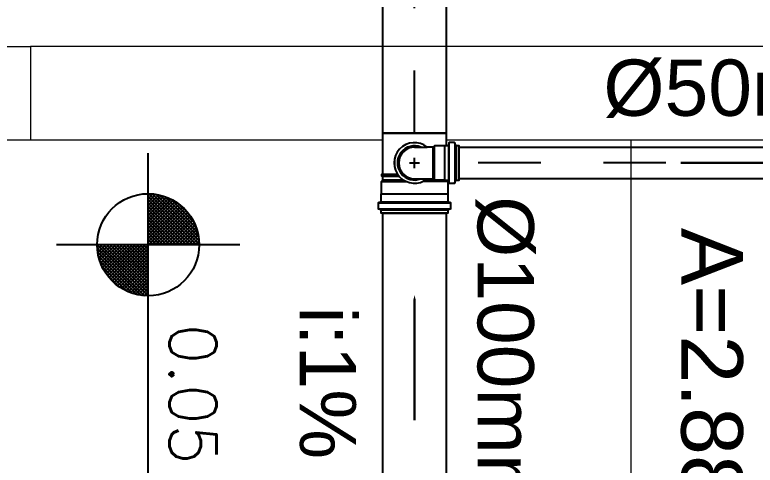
# Model space of a CAD drawing. Header units: millimetres. Extents: x 1345 to 2117, y 1214 to 1365.
# Drawn here: x 1627.035 to 1628.219, y 1254.04 to 1254.76 of the extents above; entities that cross this region are included whole.
import ezdxf
from ezdxf.enums import TextEntityAlignment as Align

# ---------------------------------------------------------------- set-up
doc = ezdxf.new("R2010")
doc.units = ezdxf.units.MM
doc.header["$LTSCALE"] = 0.5
doc.linetypes.add('LINHA_SIMETRIA', pattern=[0.25, 0.15, -0.1])
doc.linetypes.add('TUBO_ESGOTO', pattern=[200, 100, 100])
for name, color, linetype in [('08', 8, 'Continuous'), ('50_EGSN_Indicar_Fluxo', 1, 'Continuous'), ('50_EGSN_Indicar_texto', 2, 'Continuous'), ('AUXILIAR_VIPTEC', 1, 'Continuous'), ('Cnx_Esgoto_Det', 3, 'Continuous'), ('ESQUADRIAS', 3, 'Continuous'), ('LINHA_SIMETRIA', 1, 'LINHA_SIMETRIA'), ('PISO', 8, 'Continuous'), ('Tubo_Esgoto_Det', 6, 'TUBO_ESGOTO'), ('TXT_0', 7, 'Continuous')]:
    doc.layers.add(name, color=color, linetype=linetype)
doc.styles.add('ADITIVOCAD', font='ROMANS.shx')
doc.styles.add('Indicar', font='arial.ttf')
doc.styles.add('SANSSERIF', font='sas_____.pfb', dxfattribs={"height": 1})
doc.styles.get("Standard").update_dxf_attribs({"font": 'arial.ttf'})

# ---------------------------------------------------------------- blocks, each defined once
blk = doc.blocks.new('Adc_nivelpl')
h = blk.add_hatch()
h.set_pattern_fill('_U', color=256, scale=0.005, angle=45, style=0, double=1)
h.set_pattern_definition([(45, (-5.8772514, -3.5161936), (-0.003535534, 0.003535534), []), (135, (-5.8772514, -3.5161936), (-0.003535534, -0.003535534), [])])
h.paths.add_polyline_path([(0.1954, -0.0865, 0.414214), (0.0865, -0.1954), (0.1954, -0.1954)])
h.paths.add_polyline_path([(0.1954, -0.1954), (0.1954, -0.3043, 0.414214), (0.3043, -0.1954)])
for p, q in [((0.1954, 0), (0.1954, -0.3908)), ((0.8958, -0.1954), (0, -0.1954))]:
    blk.add_line(p, q)
blk.add_circle((0.1954, -0.1954), 0.1089)
at = {"flags": 8}
blk.add_attdef('NIVEL', (0.3642, -0.1501), '', height=0.1, dxfattribs=at)
blk = doc.blocks.new('*U207', base_point=(1512.3969, 1077.0133))
blk.add_wipeout([(1512.3585, 1076.9625), (1512.3677, 1076.9625), (1512.3769, 1076.9625), (1512.3861, 1076.9625), (1512.3954, 1076.9625), (1512.4046, 1076.9625), (1512.4138, 1076.9625), (1512.4148, 1076.9623), (1512.4148, 1076.9621), (1512.4149, 1076.9619), (1512.4149, 1076.9617), (1512.4149, 1076.9614), (1512.4149, 1076.9612), (1512.4149, 1076.961), (1512.4153, 1076.961), (1512.4157, 1076.961), (1512.4161, 1076.961), (1512.4165, 1076.961), (1512.4169, 1076.961), (1512.4173, 1076.961), (1512.4177, 1076.961), (1512.4179, 1076.9611), (1512.4179, 1076.9613), (1512.4179, 1076.9615), (1512.4179, 1076.9617), (1512.418, 1076.962), (1512.418, 1076.9622), (1512.418, 1076.9624), (1512.4185, 1076.9625), (1512.4194, 1076.9625), (1512.4202, 1076.9625), (1512.4211, 1076.9625), (1512.422, 1076.9625), (1512.4228, 1076.9625), (1512.4237, 1076.9625), (1512.4243, 1076.9623), (1512.4246, 1076.962), (1512.425, 1076.9617), (1512.4253, 1076.9614), (1512.4256, 1076.9611), (1512.4259, 1076.9608), (1512.4262, 1076.9605), (1512.4273, 1076.9603), (1512.4301, 1076.9603), (1512.4329, 1076.9603), (1512.4357, 1076.9603), (1512.4384, 1076.9603), (1512.4412, 1076.9603), (1512.444, 1076.9603), (1512.4462, 1076.9603), (1512.4462, 1076.9602), (1512.4462, 1076.9602), (1512.4462, 1076.9602), (1512.4462, 1076.9601), (1512.4462, 1076.9601), (1512.4462, 1076.9601), (1512.4463, 1076.96), (1512.4481, 1076.96), (1512.4498, 1076.96), (1512.4515, 1076.96), (1512.4533, 1076.96), (1512.455, 1076.96), (1512.4567, 1076.96), (1512.4585, 1076.96), (1512.4587, 1076.96), (1512.4589, 1076.9599), (1512.4591, 1076.9598), (1512.4592, 1076.9597), (1512.4593, 1076.9595), (1512.4594, 1076.9593), (1512.4595, 1076.9591), (1512.4595, 1076.9588), (1512.4595, 1076.9584), (1512.4596, 1076.9581), (1512.4596, 1076.9577), (1512.4596, 1076.9573), (1512.4597, 1076.957), (1512.4597, 1076.9566), (1512.4597, 1076.9564), (1512.4598, 1076.9562), (1512.4599, 1076.956), (1512.4601, 1076.9559), (1512.4602, 1076.9557), (1512.4604, 1076.9557), (1512.4606, 1076.9556), (1512.4616, 1076.9556), (1512.4629, 1076.9556), (1512.4642, 1076.9556), (1512.4656, 1076.9556), (1512.4669, 1076.9556), (1512.4682, 1076.9556), (1512.4696, 1076.9556), (1512.4703, 1076.9556), (1512.4704, 1076.9557), (1512.4706, 1076.9557), (1512.4708, 1076.9558), (1512.4709, 1076.956), (1512.471, 1076.9561), (1512.4711, 1076.9563), (1512.4712, 1076.9565), (1512.4713, 1076.957), (1512.4714, 1076.9574), (1512.4715, 1076.9578), (1512.4716, 1076.9582), (1512.4717, 1076.9586), (1512.4718, 1076.959), (1512.4719, 1076.9593), (1512.472, 1076.9595), (1512.4721, 1076.9597), (1512.4722, 1076.9598), (1512.4724, 1076.9599), (1512.4725, 1076.96), (1512.4727, 1076.96), (1512.473, 1076.96), (1512.4736, 1076.96), (1512.4743, 1076.96), (1512.4749, 1076.96), (1512.4755, 1076.96), (1512.4761, 1076.96), (1512.4768, 1076.96), (1512.4773, 1076.9617), (1512.4773, 1076.9767), (1512.4773, 1076.9916), (1512.4773, 1077.0066), (1512.4773, 1077.0216), (1512.4773, 1077.0366), (1512.4773, 1077.0515), (1512.4773, 1077.0665), (1512.4767, 1077.0665), (1512.4761, 1077.0665), (1512.4754, 1077.0665), (1512.4748, 1077.0665), (1512.4742, 1077.0665), (1512.4736, 1077.0665), (1512.4729, 1077.0665), (1512.4727, 1077.0665), (1512.4725, 1077.0666), (1512.4724, 1077.0667), (1512.4722, 1077.0668), (1512.4721, 1077.0669), (1512.472, 1077.0671), (1512.4719, 1077.0672), (1512.4718, 1077.0676), (1512.4717, 1077.068), (1512.4716, 1077.0684), (1512.4715, 1077.0688), (1512.4714, 1077.0692), (1512.4713, 1077.0696), (1512.4712, 1077.07), (1512.4711, 1077.0703), (1512.471, 1077.0705), (1512.4709, 1077.0706), (1512.4707, 1077.0707), (1512.4706, 1077.0708), (1512.4704, 1077.0709), (1512.4702, 1077.0709), (1512.4694, 1077.0709), (1512.4681, 1077.0709), (1512.4668, 1077.0709), (1512.4654, 1077.0709), (1512.4641, 1077.0709), (1512.4628, 1077.0709), (1512.4614, 1077.0709), (1512.4606, 1077.0709), (1512.4604, 1077.0709), (1512.4602, 1077.0708), (1512.46, 1077.0707), (1512.4599, 1077.0705), (1512.4598, 1077.0703), (1512.4597, 1077.0702), (1512.4597, 1077.0699), (1512.4597, 1077.0695), (1512.4596, 1077.0692), (1512.4596, 1077.0688), (1512.4596, 1077.0684), (1512.4595, 1077.0681), (1512.4595, 1077.0677), (1512.4595, 1077.0674), (1512.4594, 1077.0672), (1512.4593, 1077.067), (1512.4592, 1077.0668), (1512.459, 1077.0667), (1512.4589, 1077.0666), (1512.4587, 1077.0665), (1512.4583, 1077.0665), (1512.4566, 1077.0665), (1512.4549, 1077.0665), (1512.4532, 1077.0665), (1512.4515, 1077.0665), (1512.4498, 1077.0665), (1512.4481, 1077.0665), (1512.4464, 1077.0665), (1512.4464, 1077.0665), (1512.4463, 1077.0665), (1512.4463, 1077.0664), (1512.4463, 1077.0664), (1512.4462, 1077.0663), (1512.4462, 1077.0663), (1512.4462, 1077.0663), (1512.4437, 1077.0663), (1512.4409, 1077.0663), (1512.4381, 1077.0663), (1512.4354, 1077.0663), (1512.4326, 1077.0663), (1512.4298, 1077.0663), (1512.427, 1077.0663), (1512.4262, 1077.066), (1512.4259, 1077.0657), (1512.4255, 1077.0654), (1512.4252, 1077.0651), (1512.4249, 1077.0648), (1512.4246, 1077.0645), (1512.4243, 1077.0642), (1512.4236, 1077.0641), (1512.4227, 1077.0641), (1512.4219, 1077.0641), (1512.421, 1077.0641), (1512.4201, 1077.0641), (1512.4193, 1077.0641), (1512.4184, 1077.0641), (1512.418, 1077.0642), (1512.418, 1077.0644), (1512.418, 1077.0646), (1512.4179, 1077.0648), (1512.4179, 1077.065), (1512.4179, 1077.0652), (1512.4179, 1077.0655), (1512.4177, 1077.0656), (1512.4173, 1077.0656), (1512.4169, 1077.0656), (1512.4164, 1077.0656), (1512.416, 1077.0656), (1512.4156, 1077.0656), (1512.4152, 1077.0656), (1512.4149, 1077.0655), (1512.4149, 1077.0653), (1512.4149, 1077.0651), (1512.4149, 1077.0649), (1512.4149, 1077.0647), (1512.4148, 1077.0645), (1512.4148, 1077.0642), (1512.4128, 1077.0641), (1512.4035, 1077.0641), (1512.3943, 1077.0641), (1512.3851, 1077.0641), (1512.3759, 1077.0641), (1512.3667, 1077.0641), (1512.3575, 1077.0641), (1512.3493, 1077.0625), (1512.3493, 1077.0482), (1512.3493, 1077.0339), (1512.3493, 1077.0196), (1512.3493, 1077.0053), (1512.3493, 1076.9911), (1512.3493, 1076.9768), (1512.3493, 1076.9625)])
at = {"linetype": 'ByBlock'}
blk.add_lwpolyline([(1512.4462, 1076.9603), (1512.4264, 1076.9603), (1512.4242, 1076.9625), (1512.418, 1076.9625), (1512.4179, 1076.961), (1512.4149, 1076.961), (1512.4148, 1076.9625), (1512.3493, 1076.9625), (1512.3493, 1077.0641), (1512.4148, 1077.0641), (1512.4149, 1077.0656), (1512.4179, 1077.0656), (1512.418, 1077.0641), (1512.4242, 1077.0641), (1512.4264, 1077.0663), (1512.4462, 1077.0663), (1512.4464, 1077.0665), (1512.4585, 1077.0665, 0.388879), (1512.4595, 1077.0674), (1512.4597, 1077.07, -0.388879), (1512.4607, 1077.0709), (1512.4702, 1077.0709, -0.339454), (1512.4711, 1077.0702), (1512.4719, 1077.0673, 0.339454), (1512.4729, 1077.0665), (1512.4773, 1077.0665), (1512.4773, 1076.96), (1512.4729, 1076.96, 0.339454), (1512.4719, 1076.9593), (1512.4711, 1076.9564, -0.339454), (1512.4702, 1076.9556), (1512.4607, 1076.9556, -0.388879), (1512.4597, 1076.9565), (1512.4595, 1076.9591, 0.388879), (1512.4585, 1076.96), (1512.4464, 1076.96)], format="xyb", close=True, dxfattribs=at)
blk.add_circle((1512.3969, 1077.0133), 0.0318)
at = {"layer": 'AUXILIAR_VIPTEC', "color": 0, "linetype": 'ByBlock'}
for p, q in [((1512.4148, 1077.0641), (1512.4148, 1077.0396)), ((1512.4149, 1077.0656), (1512.4149, 1077.0395)), ((1512.4179, 1077.0656), (1512.4179, 1077.0372)), ((1512.418, 1077.0641), (1512.418, 1077.0371)), ((1512.4242, 1077.0641), (1512.4242, 1077.0296)), ((1512.4264, 1077.0663), (1512.4264, 1077.0252)), ((1512.4462, 1076.9603), (1512.4462, 1077.0663)), ((1512.4464, 1076.96), (1512.4464, 1077.0665)), ((1512.4594, 1076.9594), (1512.4594, 1077.0671)), ((1512.4607, 1076.9556), (1512.4607, 1077.0709)), ((1512.4702, 1076.9556), (1512.4702, 1077.0709)), ((1512.4721, 1076.9597), (1512.4721, 1077.0669)), ((1512.4264, 1076.9603), (1512.4264, 1077.0014)), ((1512.4179, 1076.961), (1512.4179, 1076.9894)), ((1512.418, 1076.9625), (1512.418, 1076.9895)), ((1512.4242, 1076.9625), (1512.4242, 1076.9969)), ((1512.4148, 1076.9625), (1512.4148, 1076.987)), ((1512.4149, 1076.961), (1512.4149, 1076.9871))]:
    blk.add_line(p, q, dxfattribs=at)
for radius in [0.0273, 0.0254]:
    blk.add_circle((1512.3969, 1077.0133), radius, dxfattribs=at)
at = {"layer": 'LINHA_SIMETRIA', "ltscale": 0.05}
for p, q in [((1512.4051, 1077.0133), (1512.3887, 1077.0133)), ((1512.3969, 1077.0051), (1512.3969, 1077.0215))]:
    blk.add_line(p, q, dxfattribs=at)
blk = doc.blocks.new('*U208', base_point=(1512.3969, 1077.0133))
blk.add_wipeout([(1512.365, 1077.0192), (1512.3659, 1077.0035), (1512.3742, 1076.99), (1512.3879, 1076.982), (1512.4037, 1076.9815), (1512.4179, 1076.9885), (1512.4271, 1077.0013), (1512.4292, 1077.017), (1512.4236, 1077.0318), (1512.4223, 1077.0345), (1512.4223, 1077.0356), (1512.4223, 1077.0366), (1512.4223, 1077.0376), (1512.4223, 1077.0387), (1512.4223, 1077.0397), (1512.4223, 1077.0408), (1512.4223, 1077.0418), (1512.4223, 1077.0429), (1512.4224, 1077.0433), (1512.4226, 1077.0435), (1512.4228, 1077.0437), (1512.423, 1077.0439), (1512.4232, 1077.0441), (1512.4234, 1077.0443), (1512.4236, 1077.0445), (1512.4238, 1077.0447), (1512.424, 1077.0449), (1512.4241, 1077.046), (1512.4241, 1077.0479), (1512.4241, 1077.0497), (1512.4241, 1077.0515), (1512.4241, 1077.0534), (1512.4241, 1077.0552), (1512.4241, 1077.0571), (1512.4241, 1077.0589), (1512.4241, 1077.0607), (1512.4241, 1077.0618), (1512.4241, 1077.0618), (1512.4241, 1077.0618), (1512.4241, 1077.0618), (1512.4242, 1077.0618), (1512.4242, 1077.0618), (1512.4242, 1077.0618), (1512.4242, 1077.0618), (1512.4242, 1077.0618), (1512.4243, 1077.0619), (1512.4243, 1077.0625), (1512.4243, 1077.0631), (1512.4243, 1077.0636), (1512.4243, 1077.0642), (1512.4243, 1077.0648), (1512.4243, 1077.0653), (1512.4243, 1077.0659), (1512.4243, 1077.0665), (1512.4243, 1077.067), (1512.4243, 1077.0671), (1512.4243, 1077.0672), (1512.4243, 1077.0673), (1512.4244, 1077.0674), (1512.4245, 1077.0675), (1512.4246, 1077.0675), (1512.4247, 1077.0676), (1512.4248, 1077.0676), (1512.4249, 1077.0676), (1512.4253, 1077.0677), (1512.4257, 1077.0677), (1512.4262, 1077.0678), (1512.4266, 1077.0678), (1512.427, 1077.0679), (1512.4274, 1077.0679), (1512.4279, 1077.068), (1512.4283, 1077.068), (1512.4287, 1077.0681), (1512.4289, 1077.0681), (1512.429, 1077.0682), (1512.4291, 1077.0682), (1512.4292, 1077.0683), (1512.4293, 1077.0684), (1512.4293, 1077.0684), (1512.4294, 1077.0685), (1512.4294, 1077.0687), (1512.4294, 1077.0688), (1512.4294, 1077.0695), (1512.4294, 1077.0704), (1512.4294, 1077.0713), (1512.4294, 1077.0722), (1512.4294, 1077.0731), (1512.4294, 1077.074), (1512.4294, 1077.075), (1512.4294, 1077.0759), (1512.4294, 1077.0768), (1512.4294, 1077.0772), (1512.4294, 1077.0773), (1512.4294, 1077.0774), (1512.4293, 1077.0775), (1512.4293, 1077.0776), (1512.4292, 1077.0777), (1512.4292, 1077.0777), (1512.4291, 1077.0778), (1512.429, 1077.0778), (1512.4288, 1077.0779), (1512.4283, 1077.0781), (1512.4278, 1077.0783), (1512.4274, 1077.0785), (1512.4269, 1077.0786), (1512.4264, 1077.0788), (1512.426, 1077.079), (1512.4255, 1077.0792), (1512.425, 1077.0794), (1512.4247, 1077.0795), (1512.4246, 1077.0796), (1512.4245, 1077.0796), (1512.4245, 1077.0797), (1512.4244, 1077.0797), (1512.4244, 1077.0798), (1512.4243, 1077.0799), (1512.4243, 1077.08), (1512.4243, 1077.0801), (1512.4243, 1077.0802), (1512.4243, 1077.0807), (1512.4243, 1077.0812), (1512.4243, 1077.0817), (1512.4243, 1077.0822), (1512.4243, 1077.0828), (1512.4243, 1077.0833), (1512.4243, 1077.0838), (1512.4243, 1077.0843), (1512.4243, 1077.0848), (1512.4183, 1077.0848), (1512.4123, 1077.0848), (1512.4063, 1077.0848), (1512.4003, 1077.0848), (1512.3943, 1077.0848), (1512.3884, 1077.0848), (1512.3824, 1077.0848), (1512.3764, 1077.0848), (1512.3704, 1077.0848), (1512.3696, 1077.0843), (1512.3696, 1077.0838), (1512.3696, 1077.0833), (1512.3696, 1077.0828), (1512.3696, 1077.0823), (1512.3696, 1077.0818), (1512.3696, 1077.0813), (1512.3696, 1077.0808), (1512.3696, 1077.0803), (1512.3696, 1077.0801), (1512.3695, 1077.08), (1512.3695, 1077.0799), (1512.3695, 1077.0798), (1512.3694, 1077.0797), (1512.3694, 1077.0797), (1512.3693, 1077.0796), (1512.3692, 1077.0796), (1512.3692, 1077.0795), (1512.3688, 1077.0794), (1512.3684, 1077.0792), (1512.3679, 1077.079), (1512.3675, 1077.0789), (1512.367, 1077.0787), (1512.3665, 1077.0785), (1512.3661, 1077.0783), (1512.3656, 1077.0781), (1512.3651, 1077.078), (1512.3648, 1077.0778), (1512.3647, 1077.0778), (1512.3647, 1077.0777), (1512.3646, 1077.0777), (1512.3645, 1077.0776), (1512.3645, 1077.0775), (1512.3645, 1077.0774), (1512.3644, 1077.0774), (1512.3644, 1077.0773), (1512.3644, 1077.0769), (1512.3644, 1077.076), (1512.3644, 1077.0751), (1512.3644, 1077.0742), (1512.3644, 1077.0733), (1512.3644, 1077.0723), (1512.3644, 1077.0714), (1512.3644, 1077.0705), (1512.3644, 1077.0696), (1512.3644, 1077.0688), (1512.3644, 1077.0687), (1512.3645, 1077.0686), (1512.3645, 1077.0685), (1512.3646, 1077.0684), (1512.3646, 1077.0683), (1512.3647, 1077.0682), (1512.3648, 1077.0682), (1512.3649, 1077.0681), (1512.365, 1077.0681), (1512.3655, 1077.0681), (1512.3659, 1077.068), (1512.3663, 1077.068), (1512.3667, 1077.0679), (1512.3672, 1077.0679), (1512.3676, 1077.0678), (1512.368, 1077.0678), (1512.3685, 1077.0677), (1512.3689, 1077.0677), (1512.369, 1077.0676), (1512.3691, 1077.0676), (1512.3692, 1077.0675), (1512.3693, 1077.0675), (1512.3694, 1077.0674), (1512.3695, 1077.0673), (1512.3695, 1077.0672), (1512.3695, 1077.0671), (1512.3696, 1077.067), (1512.3696, 1077.0666), (1512.3696, 1077.066), (1512.3696, 1077.0655), (1512.3696, 1077.0649), (1512.3696, 1077.0644), (1512.3696, 1077.0638), (1512.3696, 1077.0633), (1512.3696, 1077.0628), (1512.3696, 1077.0622), (1512.3696, 1077.062), (1512.3696, 1077.0619), (1512.3696, 1077.0619), (1512.3696, 1077.0619), (1512.3697, 1077.0619), (1512.3697, 1077.0619), (1512.3697, 1077.0618), (1512.3697, 1077.0618), (1512.3698, 1077.0618), (1512.3698, 1077.061), (1512.3698, 1077.0592), (1512.3698, 1077.0573), (1512.3698, 1077.0555), (1512.3698, 1077.0536), (1512.3698, 1077.0518), (1512.3698, 1077.05), (1512.3698, 1077.0481), (1512.3698, 1077.0463), (1512.3698, 1077.0449), (1512.37, 1077.0447), (1512.3702, 1077.0445), (1512.3704, 1077.0443), (1512.3706, 1077.0441), (1512.3708, 1077.0439), (1512.371, 1077.0437), (1512.3712, 1077.0435), (1512.3714, 1077.0433), (1512.3716, 1077.043), (1512.3716, 1077.042), (1512.3716, 1077.0409), (1512.3716, 1077.0399), (1512.3716, 1077.0388), (1512.3716, 1077.0378), (1512.3716, 1077.0368), (1512.3716, 1077.0357), (1512.3716, 1077.0347), (1512.3716, 1077.0336)])
blk.add_wipeout([(1512.365, 1077.0192), (1512.3659, 1077.0035), (1512.3742, 1076.99), (1512.3879, 1076.982), (1512.4037, 1076.9815), (1512.4179, 1076.9885), (1512.4271, 1077.0013), (1512.4292, 1077.017), (1512.4236, 1077.0318), (1512.4223, 1077.0345), (1512.4223, 1077.0356), (1512.4223, 1077.0366), (1512.4223, 1077.0376), (1512.4223, 1077.0387), (1512.4223, 1077.0397), (1512.4223, 1077.0408), (1512.4223, 1077.0418), (1512.4223, 1077.0429), (1512.4224, 1077.0433), (1512.4226, 1077.0435), (1512.4228, 1077.0437), (1512.423, 1077.0439), (1512.4232, 1077.0441), (1512.4234, 1077.0443), (1512.4236, 1077.0445), (1512.4238, 1077.0447), (1512.424, 1077.0449), (1512.4241, 1077.046), (1512.4241, 1077.0479), (1512.4241, 1077.0497), (1512.4241, 1077.0515), (1512.4241, 1077.0534), (1512.4241, 1077.0552), (1512.4241, 1077.0571), (1512.4241, 1077.0589), (1512.4241, 1077.0607), (1512.4241, 1077.0618), (1512.4241, 1077.0618), (1512.4241, 1077.0618), (1512.4241, 1077.0618), (1512.4242, 1077.0618), (1512.4242, 1077.0618), (1512.4242, 1077.0618), (1512.4242, 1077.0618), (1512.4242, 1077.0618), (1512.4243, 1077.0619), (1512.4243, 1077.0625), (1512.4243, 1077.0631), (1512.4243, 1077.0636), (1512.4243, 1077.0642), (1512.4243, 1077.0648), (1512.4243, 1077.0653), (1512.4243, 1077.0659), (1512.4243, 1077.0665), (1512.4243, 1077.067), (1512.4243, 1077.0671), (1512.4243, 1077.0672), (1512.4243, 1077.0673), (1512.4244, 1077.0674), (1512.4245, 1077.0675), (1512.4246, 1077.0675), (1512.4247, 1077.0676), (1512.4248, 1077.0676), (1512.4249, 1077.0676), (1512.4253, 1077.0677), (1512.4257, 1077.0677), (1512.4262, 1077.0678), (1512.4266, 1077.0678), (1512.427, 1077.0679), (1512.4274, 1077.0679), (1512.4279, 1077.068), (1512.4283, 1077.068), (1512.4287, 1077.0681), (1512.4289, 1077.0681), (1512.429, 1077.0682), (1512.4291, 1077.0682), (1512.4292, 1077.0683), (1512.4293, 1077.0684), (1512.4293, 1077.0684), (1512.4294, 1077.0685), (1512.4294, 1077.0687), (1512.4294, 1077.0688), (1512.4294, 1077.0695), (1512.4294, 1077.0704), (1512.4294, 1077.0713), (1512.4294, 1077.0722), (1512.4294, 1077.0731), (1512.4294, 1077.074), (1512.4294, 1077.075), (1512.4294, 1077.0759), (1512.4294, 1077.0768), (1512.4294, 1077.0772), (1512.4294, 1077.0773), (1512.4294, 1077.0774), (1512.4293, 1077.0775), (1512.4293, 1077.0776), (1512.4292, 1077.0777), (1512.4292, 1077.0777), (1512.4291, 1077.0778), (1512.429, 1077.0778), (1512.4288, 1077.0779), (1512.4283, 1077.0781), (1512.4278, 1077.0783), (1512.4274, 1077.0785), (1512.4269, 1077.0786), (1512.4264, 1077.0788), (1512.426, 1077.079), (1512.4255, 1077.0792), (1512.425, 1077.0794), (1512.4247, 1077.0795), (1512.4246, 1077.0796), (1512.4245, 1077.0796), (1512.4245, 1077.0797), (1512.4244, 1077.0797), (1512.4244, 1077.0798), (1512.4243, 1077.0799), (1512.4243, 1077.08), (1512.4243, 1077.0801), (1512.4243, 1077.0802), (1512.4243, 1077.0807), (1512.4243, 1077.0812), (1512.4243, 1077.0817), (1512.4243, 1077.0822), (1512.4243, 1077.0828), (1512.4243, 1077.0833), (1512.4243, 1077.0838), (1512.4243, 1077.0843), (1512.4243, 1077.0848), (1512.4183, 1077.0848), (1512.4123, 1077.0848), (1512.4063, 1077.0848), (1512.4003, 1077.0848), (1512.3943, 1077.0848), (1512.3884, 1077.0848), (1512.3824, 1077.0848), (1512.3764, 1077.0848), (1512.3704, 1077.0848), (1512.3696, 1077.0843), (1512.3696, 1077.0838), (1512.3696, 1077.0833), (1512.3696, 1077.0828), (1512.3696, 1077.0823), (1512.3696, 1077.0818), (1512.3696, 1077.0813), (1512.3696, 1077.0808), (1512.3696, 1077.0803), (1512.3696, 1077.0801), (1512.3695, 1077.08), (1512.3695, 1077.0799), (1512.3695, 1077.0798), (1512.3694, 1077.0797), (1512.3694, 1077.0797), (1512.3693, 1077.0796), (1512.3692, 1077.0796), (1512.3692, 1077.0795), (1512.3688, 1077.0794), (1512.3684, 1077.0792), (1512.3679, 1077.079), (1512.3675, 1077.0789), (1512.367, 1077.0787), (1512.3665, 1077.0785), (1512.3661, 1077.0783), (1512.3656, 1077.0781), (1512.3651, 1077.078), (1512.3648, 1077.0778), (1512.3647, 1077.0778), (1512.3647, 1077.0777), (1512.3646, 1077.0777), (1512.3645, 1077.0776), (1512.3645, 1077.0775), (1512.3645, 1077.0774), (1512.3644, 1077.0774), (1512.3644, 1077.0773), (1512.3644, 1077.0769), (1512.3644, 1077.076), (1512.3644, 1077.0751), (1512.3644, 1077.0742), (1512.3644, 1077.0733), (1512.3644, 1077.0723), (1512.3644, 1077.0714), (1512.3644, 1077.0705), (1512.3644, 1077.0696), (1512.3644, 1077.0688), (1512.3644, 1077.0687), (1512.3645, 1077.0686), (1512.3645, 1077.0685), (1512.3646, 1077.0684), (1512.3646, 1077.0683), (1512.3647, 1077.0682), (1512.3648, 1077.0682), (1512.3649, 1077.0681), (1512.365, 1077.0681), (1512.3655, 1077.0681), (1512.3659, 1077.068), (1512.3663, 1077.068), (1512.3667, 1077.0679), (1512.3672, 1077.0679), (1512.3676, 1077.0678), (1512.368, 1077.0678), (1512.3685, 1077.0677), (1512.3689, 1077.0677), (1512.369, 1077.0676), (1512.3691, 1077.0676), (1512.3692, 1077.0675), (1512.3693, 1077.0675), (1512.3694, 1077.0674), (1512.3695, 1077.0673), (1512.3695, 1077.0672), (1512.3695, 1077.0671), (1512.3696, 1077.067), (1512.3696, 1077.0666), (1512.3696, 1077.066), (1512.3696, 1077.0655), (1512.3696, 1077.0649), (1512.3696, 1077.0644), (1512.3696, 1077.0638), (1512.3696, 1077.0633), (1512.3696, 1077.0628), (1512.3696, 1077.0622), (1512.3696, 1077.062), (1512.3696, 1077.0619), (1512.3696, 1077.0619), (1512.3696, 1077.0619), (1512.3697, 1077.0619), (1512.3697, 1077.0619), (1512.3697, 1077.0618), (1512.3697, 1077.0618), (1512.3698, 1077.0618), (1512.3698, 1077.061), (1512.3698, 1077.0592), (1512.3698, 1077.0573), (1512.3698, 1077.0555), (1512.3698, 1077.0536), (1512.3698, 1077.0518), (1512.3698, 1077.05), (1512.3698, 1077.0481), (1512.3698, 1077.0463), (1512.3698, 1077.0449), (1512.37, 1077.0447), (1512.3702, 1077.0445), (1512.3704, 1077.0443), (1512.3706, 1077.0441), (1512.3708, 1077.0439), (1512.371, 1077.0437), (1512.3712, 1077.0435), (1512.3714, 1077.0433), (1512.3716, 1077.043), (1512.3716, 1077.042), (1512.3716, 1077.0409), (1512.3716, 1077.0399), (1512.3716, 1077.0388), (1512.3716, 1077.0378), (1512.3716, 1077.0368), (1512.3716, 1077.0357), (1512.3716, 1077.0347), (1512.3716, 1077.0336)])
blk.add_wipeout([(1512.365, 1077.0192), (1512.3659, 1077.0035), (1512.3742, 1076.99), (1512.3879, 1076.982), (1512.4037, 1076.9815), (1512.4179, 1076.9885), (1512.4271, 1077.0013), (1512.4292, 1077.017), (1512.4236, 1077.0318), (1512.4223, 1077.0345), (1512.4223, 1077.0356), (1512.4223, 1077.0366), (1512.4223, 1077.0376), (1512.4223, 1077.0387), (1512.4223, 1077.0397), (1512.4223, 1077.0408), (1512.4223, 1077.0418), (1512.4223, 1077.0429), (1512.4224, 1077.0433), (1512.4226, 1077.0435), (1512.4228, 1077.0437), (1512.423, 1077.0439), (1512.4232, 1077.0441), (1512.4234, 1077.0443), (1512.4236, 1077.0445), (1512.4238, 1077.0447), (1512.424, 1077.0449), (1512.4241, 1077.046), (1512.4241, 1077.0479), (1512.4241, 1077.0497), (1512.4241, 1077.0515), (1512.4241, 1077.0534), (1512.4241, 1077.0552), (1512.4241, 1077.0571), (1512.4241, 1077.0589), (1512.4241, 1077.0607), (1512.4241, 1077.0618), (1512.4241, 1077.0618), (1512.4241, 1077.0618), (1512.4241, 1077.0618), (1512.4242, 1077.0618), (1512.4242, 1077.0618), (1512.4242, 1077.0618), (1512.4242, 1077.0618), (1512.4242, 1077.0618), (1512.4243, 1077.0619), (1512.4243, 1077.0625), (1512.4243, 1077.0631), (1512.4243, 1077.0636), (1512.4243, 1077.0642), (1512.4243, 1077.0648), (1512.4243, 1077.0653), (1512.4243, 1077.0659), (1512.4243, 1077.0665), (1512.4243, 1077.067), (1512.4243, 1077.0671), (1512.4243, 1077.0672), (1512.4243, 1077.0673), (1512.4244, 1077.0674), (1512.4245, 1077.0675), (1512.4246, 1077.0675), (1512.4247, 1077.0676), (1512.4248, 1077.0676), (1512.4249, 1077.0676), (1512.4253, 1077.0677), (1512.4257, 1077.0677), (1512.4262, 1077.0678), (1512.4266, 1077.0678), (1512.427, 1077.0679), (1512.4274, 1077.0679), (1512.4279, 1077.068), (1512.4283, 1077.068), (1512.4287, 1077.0681), (1512.4289, 1077.0681), (1512.429, 1077.0682), (1512.4291, 1077.0682), (1512.4292, 1077.0683), (1512.4293, 1077.0684), (1512.4293, 1077.0684), (1512.4294, 1077.0685), (1512.4294, 1077.0687), (1512.4294, 1077.0688), (1512.4294, 1077.0695), (1512.4294, 1077.0704), (1512.4294, 1077.0713), (1512.4294, 1077.0722), (1512.4294, 1077.0731), (1512.4294, 1077.074), (1512.4294, 1077.075), (1512.4294, 1077.0759), (1512.4294, 1077.0768), (1512.4294, 1077.0772), (1512.4294, 1077.0773), (1512.4294, 1077.0774), (1512.4293, 1077.0775), (1512.4293, 1077.0776), (1512.4292, 1077.0777), (1512.4292, 1077.0777), (1512.4291, 1077.0778), (1512.429, 1077.0778), (1512.4288, 1077.0779), (1512.4283, 1077.0781), (1512.4278, 1077.0783), (1512.4274, 1077.0785), (1512.4269, 1077.0786), (1512.4264, 1077.0788), (1512.426, 1077.079), (1512.4255, 1077.0792), (1512.425, 1077.0794), (1512.4247, 1077.0795), (1512.4246, 1077.0796), (1512.4245, 1077.0796), (1512.4245, 1077.0797), (1512.4244, 1077.0797), (1512.4244, 1077.0798), (1512.4243, 1077.0799), (1512.4243, 1077.08), (1512.4243, 1077.0801), (1512.4243, 1077.0802), (1512.4243, 1077.0807), (1512.4243, 1077.0812), (1512.4243, 1077.0817), (1512.4243, 1077.0822), (1512.4243, 1077.0828), (1512.4243, 1077.0833), (1512.4243, 1077.0838), (1512.4243, 1077.0843), (1512.4243, 1077.0848), (1512.4183, 1077.0848), (1512.4123, 1077.0848), (1512.4063, 1077.0848), (1512.4003, 1077.0848), (1512.3943, 1077.0848), (1512.3884, 1077.0848), (1512.3824, 1077.0848), (1512.3764, 1077.0848), (1512.3704, 1077.0848), (1512.3696, 1077.0843), (1512.3696, 1077.0838), (1512.3696, 1077.0833), (1512.3696, 1077.0828), (1512.3696, 1077.0823), (1512.3696, 1077.0818), (1512.3696, 1077.0813), (1512.3696, 1077.0808), (1512.3696, 1077.0803), (1512.3696, 1077.0801), (1512.3695, 1077.08), (1512.3695, 1077.0799), (1512.3695, 1077.0798), (1512.3694, 1077.0797), (1512.3694, 1077.0797), (1512.3693, 1077.0796), (1512.3692, 1077.0796), (1512.3692, 1077.0795), (1512.3688, 1077.0794), (1512.3684, 1077.0792), (1512.3679, 1077.079), (1512.3675, 1077.0789), (1512.367, 1077.0787), (1512.3665, 1077.0785), (1512.3661, 1077.0783), (1512.3656, 1077.0781), (1512.3651, 1077.078), (1512.3648, 1077.0778), (1512.3647, 1077.0778), (1512.3647, 1077.0777), (1512.3646, 1077.0777), (1512.3645, 1077.0776), (1512.3645, 1077.0775), (1512.3645, 1077.0774), (1512.3644, 1077.0774), (1512.3644, 1077.0773), (1512.3644, 1077.0769), (1512.3644, 1077.076), (1512.3644, 1077.0751), (1512.3644, 1077.0742), (1512.3644, 1077.0733), (1512.3644, 1077.0723), (1512.3644, 1077.0714), (1512.3644, 1077.0705), (1512.3644, 1077.0696), (1512.3644, 1077.0688), (1512.3644, 1077.0687), (1512.3645, 1077.0686), (1512.3645, 1077.0685), (1512.3646, 1077.0684), (1512.3646, 1077.0683), (1512.3647, 1077.0682), (1512.3648, 1077.0682), (1512.3649, 1077.0681), (1512.365, 1077.0681), (1512.3655, 1077.0681), (1512.3659, 1077.068), (1512.3663, 1077.068), (1512.3667, 1077.0679), (1512.3672, 1077.0679), (1512.3676, 1077.0678), (1512.368, 1077.0678), (1512.3685, 1077.0677), (1512.3689, 1077.0677), (1512.369, 1077.0676), (1512.3691, 1077.0676), (1512.3692, 1077.0675), (1512.3693, 1077.0675), (1512.3694, 1077.0674), (1512.3695, 1077.0673), (1512.3695, 1077.0672), (1512.3695, 1077.0671), (1512.3696, 1077.067), (1512.3696, 1077.0666), (1512.3696, 1077.066), (1512.3696, 1077.0655), (1512.3696, 1077.0649), (1512.3696, 1077.0644), (1512.3696, 1077.0638), (1512.3696, 1077.0633), (1512.3696, 1077.0628), (1512.3696, 1077.0622), (1512.3696, 1077.062), (1512.3696, 1077.0619), (1512.3696, 1077.0619), (1512.3696, 1077.0619), (1512.3697, 1077.0619), (1512.3697, 1077.0619), (1512.3697, 1077.0618), (1512.3697, 1077.0618), (1512.3698, 1077.0618), (1512.3698, 1077.061), (1512.3698, 1077.0592), (1512.3698, 1077.0573), (1512.3698, 1077.0555), (1512.3698, 1077.0536), (1512.3698, 1077.0518), (1512.3698, 1077.05), (1512.3698, 1077.0481), (1512.3698, 1077.0463), (1512.3698, 1077.0449), (1512.37, 1077.0447), (1512.3702, 1077.0445), (1512.3704, 1077.0443), (1512.3706, 1077.0441), (1512.3708, 1077.0439), (1512.371, 1077.0437), (1512.3712, 1077.0435), (1512.3714, 1077.0433), (1512.3716, 1077.043), (1512.3716, 1077.042), (1512.3716, 1077.0409), (1512.3716, 1077.0399), (1512.3716, 1077.0388), (1512.3716, 1077.0378), (1512.3716, 1077.0368), (1512.3716, 1077.0357), (1512.3716, 1077.0347), (1512.3716, 1077.0336)])
at = {"linetype": 'ByBlock'}
for p, q in [((1512.3716, 1077.0133), (1512.3716, 1077.0336)), ((1512.4223, 1077.0133), (1512.4223, 1077.0336))]:
    blk.add_line(p, q, dxfattribs=at)
blk.add_lwpolyline([(1512.4294, 1077.0772, 0.309439), (1512.429, 1077.0778), (1512.4247, 1077.0795, -0.309439), (1512.4243, 1077.0802), (1512.4243, 1077.0848), (1512.3696, 1077.0848), (1512.3696, 1077.0802, -0.309439), (1512.3691, 1077.0795), (1512.3649, 1077.0778, 0.309439), (1512.3644, 1077.0772), (1512.3644, 1077.0688, 0.380637), (1512.365, 1077.0681), (1512.3689, 1077.0676, -0.380637), (1512.3696, 1077.067), (1512.3696, 1077.062), (1512.3698, 1077.0618), (1512.3698, 1077.045), (1512.3716, 1077.0432), (1512.3716, 1077.0336, 2.084333), (1512.4223, 1077.0336), (1512.4223, 1077.0432), (1512.4241, 1077.045), (1512.4241, 1077.0618), (1512.4243, 1077.062), (1512.4243, 1077.067, -0.380637), (1512.4249, 1077.0676), (1512.4288, 1077.0681, 0.380637), (1512.4294, 1077.0688)], format="xyb", close=True, dxfattribs=at)
blk.add_arc((1512.3969, 1077.0133), 0.0253, 180, 0, dxfattribs=at)
at = {"layer": 'AUXILIAR_VIPTEC', "color": 0, "linetype": 'ByBlock'}
for p, q in [((1512.3646, 1077.0777), (1512.4292, 1077.0777)), ((1512.3694, 1077.0797), (1512.4245, 1077.0797)), ((1512.3648, 1077.0682), (1512.429, 1077.0682)), ((1512.3692, 1077.0676), (1512.4246, 1077.0676)), ((1512.4243, 1077.062), (1512.3696, 1077.062)), ((1512.4241, 1077.0618), (1512.3698, 1077.0618)), ((1512.4241, 1077.045), (1512.3698, 1077.045)), ((1512.4223, 1077.0432), (1512.3716, 1077.0432))]:
    blk.add_line(p, q, dxfattribs=at)
blk.add_arc((1512.3969, 1077.0133), 0.0274, 157.9526, 22.0474, dxfattribs=at)
at = {"layer": 'LINHA_SIMETRIA', "ltscale": 0.05}
for p, q in [((1512.4051, 1077.0133), (1512.3887, 1077.0133)), ((1512.3969, 1077.0051), (1512.3969, 1077.0215))]:
    blk.add_line(p, q, dxfattribs=at)

msp = doc.modelspace()

# ---------------------------------------------------------------- linework, layer by layer
at = {"layer": '08', "lineweight": 15}
for p, q in [((1629.2068, 1254.7094), (1627.0601, 1254.7094)), ((1627.0601, 1254.7094), (1627.0601, 1254.5594)), ((1628.7142, 1254.5594), (1627.0601, 1254.5594))]:
    msp.add_line(p, q, dxfattribs=at)
at = {"layer": '50_EGSN_Indicar_Fluxo'}
for points in [[(1628.0998, 1254.5231, 0.004, 0.004, 0), (1628.1998, 1254.5231, 0.05, 0, 0), (1628.2998, 1254.5231, 0, 0, 0)], [(1627.6743, 1254.1114, 0.004, 0.004, 0), (1627.6743, 1254.2114, 0.05, 0, 0), (1627.6743, 1254.3114, 0, 0, 0)]]:
    msp.add_lwpolyline(points, format="xyseb", dxfattribs=at)
at = {"layer": 'ESQUADRIAS', "lineweight": 15}
msp.add_lwpolyline([(1627.0601, 1254.5594), (1627.0101, 1254.5594), (1627.0101, 1254.7094), (1627.0601, 1254.7094)], dxfattribs=at)
at = {"layer": 'LINHA_SIMETRIA'}
msp.add_line((1628.6762, 1254.5231), (1627.6743, 1254.5231), dxfattribs=at)
at = {"layer": 'PISO', "lineweight": 15}
msp.add_line((1628.0201, 1254.5594), (1628.0201, 1253.3594), dxfattribs=at)
at = {"layer": 'Tubo_Esgoto_Det'}
for points in [[(1627.7458, 1254.5484), (1628.6472, 1254.5484), (1628.6472, 1254.4977), (1627.7458, 1254.4977)], [(1627.6235, 1253.9598), (1627.6235, 1254.4427), (1627.7251, 1254.4427), (1627.7251, 1253.9598)]]:
    msp.add_lwpolyline(points, close=True, dxfattribs=at)

# ---------------------------------------------------------------- block references
at = {"layer": 'TXT_0', "lineweight": 15}
ref = msp.add_blockref('Adc_nivelpl', (1627.3949, 1254.5387), dxfattribs=dict(at, xscale=0.75, yscale=0.75, zscale=0.75, rotation=270))
ref.add_attrib('NIVEL', '0.05', (1627.2824, 1254.2655), dxfattribs={"height": 0.075, "rotation": 270, "style": 'ADITIVOCAD', "flags": 8})

# ---------------------------------------------------------------- texts
at = {"layer": '50_EGSN_Indicar_texto', "style": 'Indicar'}
msp.add_text('%%C50mm', height=0.09, dxfattribs=at).set_placement((1628.1998, 1254.5984), align=Align.CENTER)
for s, p in [('%%C100mm', (1627.7751, 1254.2114)), ('i:1%', (1627.4908, 1254.1714))]:
    msp.add_text(s, height=0.09, rotation=270, dxfattribs=at).set_placement(p, align=Align.CENTER)
at = {"layer": 'TXT_0', "lineweight": 15, "style": 'SANSSERIF'}
msp.add_text('A=2.88m²', height=0.0985, rotation=270, dxfattribs=at).set_placement((1628.1008, 1254.4193))

# ---------------------------------------------------------------- next in the draw order: block references
at = {"layer": 'Cnx_Esgoto_Det', "rotation": 270}
msp.add_blockref('*U207', (1627.6743, 1254.5231), dxfattribs=at)

# ---------------------------------------------------------------- next in the draw order: linework, layer by layer
at = {"layer": 'LINHA_SIMETRIA'}
msp.add_line((1627.6743, 1254.5707), (1627.6743, 1260.826), dxfattribs=at)
at = {"layer": 'Tubo_Esgoto_Det'}
for points in [[(1627.7251, 1260.826), (1627.7251, 1254.5707), (1627.6235, 1254.5707)], [(1627.6235, 1254.5707), (1627.6235, 1260.826)]]:
    msp.add_lwpolyline(points, dxfattribs=at)

# ---------------------------------------------------------------- next in the draw order: block references
at = {"layer": 'Cnx_Esgoto_Det', "rotation": 270}
msp.add_blockref('*U208', (1627.6743, 1254.5231), dxfattribs=at)

doc.saveas('drawing.dxf')
